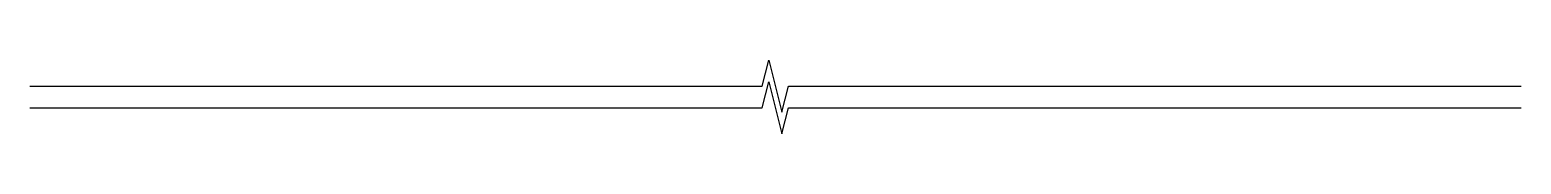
# Model space of a CAD drawing. Header units: millimetres. Extents: x -172 to 172, y -8 to 9.
import ezdxf

# ---------------------------------------------------------------- set-up
doc = ezdxf.new("R2010")
doc.units = ezdxf.units.MM
doc.linetypes.add('DOT2', pattern=[3.175, 0, -3.175])

msp = doc.modelspace()

# ---------------------------------------------------------------- wipeouts: each hides what was drawn before it
at = {"linetype": 'DOT2'}
msp.add_wipeout([(171.73, 2.83), (2.81, 2.83), (1.31, -3.17), (-1.69, 8.83), (-3.19, 2.83), (-172.03, 2.83), (-172.03, -2.17), (-3.19, -2.17), (-1.69, 3.83), (1.31, -8.17), (2.81, -2.17), (171.73, -2.17)], dxfattribs=at)

# ---------------------------------------------------------------- next in the draw order: linework, layer by layer
for points in [[(-172.03, 2.83), (-3.19, 2.83), (-1.69, 8.83), (1.31, -3.17), (2.81, 2.83), (171.73, 2.83)], [(-172.03, -2.17), (-3.19, -2.17), (-1.69, 3.83), (1.31, -8.17), (2.81, -2.17), (171.73, -2.17)]]:
    msp.add_lwpolyline(points)

doc.saveas('drawing.dxf')
